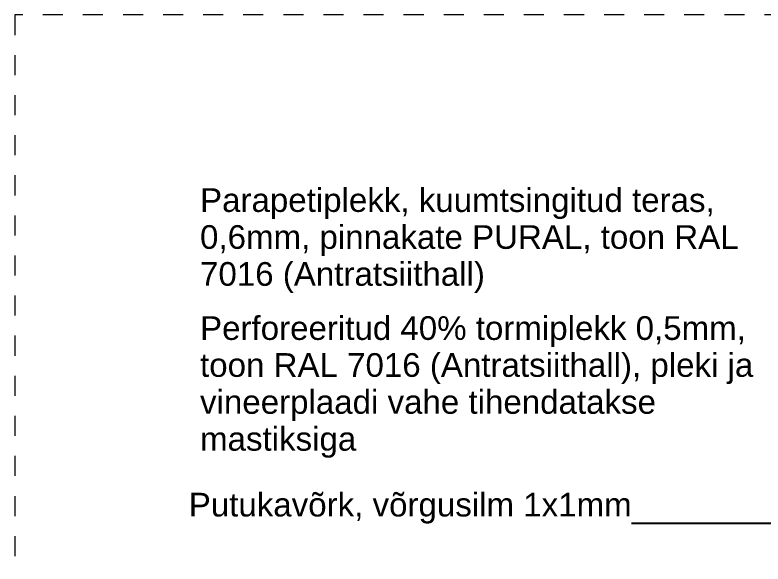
# Model space of a CAD drawing. Header units: millimetres. Extents: x 1788 to 4632, y 2793 to 4765.
# Drawn here: x 1788 to 2577, y 4185 to 4765 of the extents above; entities that cross this region are included whole.
import ezdxf

# ---------------------------------------------------------------- set-up
doc = ezdxf.new("R2010")
doc.units = ezdxf.units.MM
doc.header["$MEASUREMENT"] = 0
doc.linetypes.add('Dashed', pattern=[42.333333, 21.166667, -21.166667])
doc.layers.add('0_Pen_No__1', color=7, linetype='Continuous', lineweight=13)
doc.layers.add('New_0_Pen_No__2', color=8, linetype='Continuous', lineweight=15)
doc.styles.add('GENERATED_STYLE_1', font='')
doc.styles.get('GENERATED_STYLE_1').set_extended_font_data('Arial')
doc.dimstyles.new('GENERATED_STYLE__2', dxfattribs={"dimtxt": 0.18, "dimasz": 18.24, "dimexe": 0.18, "dimexo": 0.0625, "dimgap": 0, "dimtad": 0, "dimtih": 1, "dimtoh": 1, "dimdec": 4, "dimzin": 0, "dimdsep": 46, "dimcen": 0.09, "dimadec": 0, "dimazin": 0, "dimtfac": 1, "dimtdec": 4, "dimtmove": 0, "dimatfit": 3, "dimldrblk": 'ARROWHEAD_5', "dimfxl": 0, "dimtolj": 1, "dimtzin": 0, "dimarcsym": 0})

# ---------------------------------------------------------------- blocks, each defined once
blk = doc.blocks.new('ARROWHEAD_5')
at = {"linetype": 'Continuous', "lineweight": 0}
blk.add_hatch(color=0, dxfattribs=at).paths.add_polyline_path([(-1, 0.2679), (0, 0), (-1, -0.2679)])
at = {"color": 0, "linetype": 'Continuous', "lineweight": 0}
blk.add_line((0, 0), (-1, 0), dxfattribs=at)

msp = doc.modelspace()

# ---------------------------------------------------------------- linework, layer by layer
at = {"layer": '0_Pen_No__1', "color": 7, "linetype": 'Dashed', "lineweight": 13}
msp.add_lwpolyline([(4632.1, 2792.58), (4632.1, 4764.69), (1787.51, 4764.69), (1787.51, 2792.58)], close=True, dxfattribs=at)

# ---------------------------------------------------------------- texts
at = {"layer": 'New_0_Pen_No__2', "color": 8, "linetype": 'Continuous', "lineweight": 15, "char_height": 25, "width": 607.2392, "attachment_point": 7, "style": 'GENERATED_STYLE_1'}
for s, insert, line_spacing_factor in [('\\A1;{\\pql;\\fArial|b0|i0|c0|p34;Parapetiplekk, kuumtsingitud teras, 0,6mm, pinnakate PURAL, toon RAL 7016 (Antratsiithall)\\fArial|b0|i0|c0|p34;\\C1; }', (1982.95, 4471.18), 0.935751), ('\\A1;{\\pql;\\fArial|b0|i0|c0|p34;Perforeeritud 40% tormiplekk 0,5mm,\\fArial|b0|i0|c0|p34;\\C1; \\fArial|b0|i0|c0|p34;\\C8;toon RAL 7016 (Antratsiithall), pleki ja vineerplaadi vahe tihendatakse mastiksiga }', (1982.95, 4297), 0.935745)]:
    msp.add_mtext(s, dxfattribs=dict(at, insert=insert, line_spacing_factor=line_spacing_factor))
at = {"layer": 'New_0_Pen_No__2', "color": 8, "linetype": 'Continuous', "lineweight": 15, "insert": (2438.73, 4227.53), "char_height": 25, "attachment_point": 9, "style": 'GENERATED_STYLE_1'}
msp.add_mtext('\\A1;{\\pqr;\\fArial|b0|i0|c0|p34;Putukavõrk, võrgusilm 1x1mm}', dxfattribs=at)

# ---------------------------------------------------------------- leaders
at = {"layer": 'New_0_Pen_No__2', "color": 8, "linetype": 'Continuous', "lineweight": 15, "annotation_type": 0, "has_hookline": 1, "hookline_direction": 1}
for points, text_width in [([(2749.58, 4469.83), (2590.18, 4471.18)], 565.58), ([(2778.58, 4423.84), (2590.43, 4227.53), (2438.73, 4227.53)], 462.43), ([(2764.46, 4421.74), (2638.34, 4297), (2590.18, 4297)], 582.98)]:
    msp.add_leader(points, dimstyle='GENERATED_STYLE__2', dxfattribs=dict(at, text_width=text_width))

doc.saveas('drawing.dxf')
